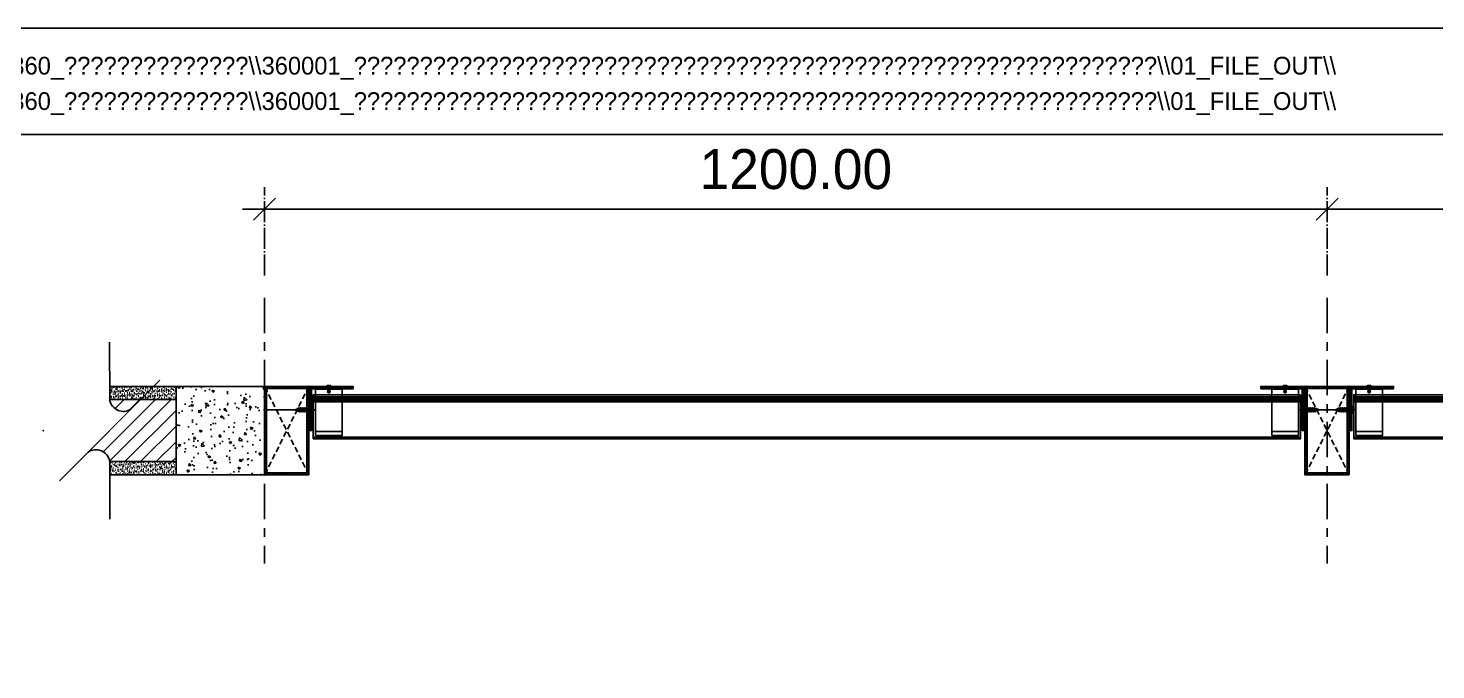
# Model space of a CAD drawing. Header units: millimetres. Extents: x -244126 to 368105, y -173968 to 259060.
# Drawn here: x 425 to 2015, y 60126 to 60851 of the extents above; entities that cross this region are included whole.
import ezdxf
from ezdxf.enums import TextEntityAlignment as Align

# ---------------------------------------------------------------- set-up
doc = ezdxf.new("R2010")
doc.units = ezdxf.units.MM
doc.header["$MEASUREMENT"] = 0
for name, pattern in [('ACAD_ISO04W100', [30, 24, -3, 0, -3]), ('CENTER', [2, 1.25, -0.25, 0.25, -0.25]), ('HIDDEN', [9.525, 6.35, -3.175]), ('TA_GL_040.00000', [110, 40, -10, 10, -10, 40]), ('TA_HL_003.00000', [19.5, 10.65, -8.85])]:
    doc.linetypes.add(name, pattern=pattern)
for name, color, linetype in [('000 - D I M', 6, 'Continuous'), ('000 - GRID', 8, 'CENTER'), ('000 - H A T C H', 8, 'Continuous'), ('000 - H I D D E N', 7, 'Continuous'), ('000 - SYMBOL CON', 1, 'Continuous'), ('000 - T E X T', 4, 'Continuous'), ('000 - TITLEBLOCK', 4, 'Continuous'), ('000 - WIPEOUT', 250, 'Continuous'), ('001 - ASCESSORIES', 1, 'Continuous'), ('002 - STRUCTURAL STEEL', 4, 'Continuous'), ('004 - CONCRETE', 5, 'Continuous'), ('A04_TUBE SERIES', 7, 'Continuous')]:
    doc.layers.add(name, color=color, linetype=linetype)
doc.styles.add('Cetury Gothic', font='GOTHIC.TTF')
doc.styles.add('CORDIA', font='cordia.shx')
doc.styles.add('TA', font='Cordia New.ttf', dxfattribs={"height": 4.5})
doc.dimstyles.new('DIM E-E', dxfattribs={"dimscale": 2, "dimtxt": 0.18, "dimasz": 0.1, "dimexe": 0.1, "dimexo": 0.1, "dimgap": 0.09, "dimtad": 1, "dimtoh": 1, "dimzin": 0, "dimdsep": 46, "dimtxsty": 'CORDIA', "dimblk": 'OBLIQUE', "dimcen": 0.1, "dimdle": 0.1, "dimclrd": 40, "dimclre": 140, "dimclrt": 3, "dimadec": 0, "dimazin": 0, "dimtfac": 1, "dimtix": 1, "dimtmove": 2, "dimatfit": 3, "dimfxl": 1, "dimtolj": 1, "dimtzin": 0, "dimarcsym": 0})
pattern_1 = [(217.5, (50, 50), (0.125987, -3.853648), [0, -3.04, 0, -3.4, 0, -3.25]), (187.5, (50, 50), (-3.53955, -5.64429), [0, -1.64, 0, -2.74, 0, -1.05]), (147.5, (52.46, 50), (-6.228284, -0.01132), [0, -1, 0, -3.6, 0, -4.7]), (137.5, (52.46, 50), (-6.01225, -1.75535), [0, -0.5, 0, -2.36, 0, -2.7])]

# ---------------------------------------------------------------- blocks, each defined once
blk = doc.blocks.new('A$Cfd196da9')
at = {"color": 0, "linetype": 'ByBlock', "const_width": 0.1}
blk.add_lwpolyline([(-143.5, -98), (96.5, -98), (96.5, 99), (-143.5, 99)], close=True, dxfattribs=at)
blk = doc.blocks.new('*U3058')
at = {"layer": '000 - TITLEBLOCK', "color": 250}
blk.add_lwpolyline([(0, 0), (5940, 0), (5940, 4200), (0, 4200)], close=True, dxfattribs=at)
at = {"layer": '000 - T E X T', "color": 3, "xscale": 20, "yscale": 20, "zscale": 20}
blk.add_blockref('A$Cfd196da9', (2970, 2100), dxfattribs=at)
at = {"color": 4, "style": 'TA'}
blk.add_attdef('PAPER_SIZE', text='', height=25, dxfattribs=at).set_placement((5686, 99.7), align=Align.MIDDLE_RIGHT)
blk.add_attdef('SCALE_SIZE', text='', height=25, dxfattribs=at).set_placement((5735.1, 100.3), align=Align.MIDDLE_LEFT)
at = {"layer": '000 - T E X T', "color": 250, "style": 'TA'}
for tag, height, p in [('SUPERLINK', 20, (172.6, 4157.7)), ('NAMEFILE', 20, (172.6, 4117.6)), ('SC', 400, (33.6, 3752.1))]:
    blk.add_attdef(tag, text='', height=height, dxfattribs=at).set_placement(p, align=Align.MIDDLE_LEFT)
at = {"layer": '000 - T E X T', "color": 4, "style": 'TA'}
for tag, height, p in [('PRELIM_NAME_JOB_1', 20, (5246.7, 3301.9)), ('PRELIM_NAME_JOB_2', 20, (5246.7, 3258.3)), ('PRELIM_NAME_PROJECT_1', 30, (4948.1, 3093.1)), ('PRELIM_NAME_PROJECT_2', 30, (4948.1, 3019.1)), ('PRELIM_NAME_PROJECT_3', 30, (4948.1, 2945.1)), ('PRELIM_NAME_TITLE_3', 24, (4955.1, 739.9)), ('DRAWING_NO1', 24, (4946.1, 329.2)), ('DRAWING_NO2', 24, (4946.1, 249.1)), ('PRELIM_NAME_TITLE_1', 1.2, (247.8, 43.7)), ('PRELIM_NAME_TITLE_2', 1.2, (247.8, 40.3))]:
    blk.add_attdef(tag, text='', height=height, dxfattribs=at).set_placement(p, align=Align.MIDDLE_LEFT)
at = {"layer": '000 - T E X T', "color": 4, "style": 'Cetury Gothic'}
for tag, p in [('SHEET_NO.', (5615.8, 340)), ('TOTAL_SHEET_NO.', (5609.7, 176.4))]:
    blk.add_attdef(tag, text='', height=36, dxfattribs=at).set_placement(p, align=Align.CENTER)
at = {"layer": '000 - T E X T', "color": 4, "style": 'TA'}
blk.add_attdef('NAME_REMARK', (552.9, 173), '', height=40, dxfattribs=at)
blk = doc.blocks.new('000 - CONCRETE_COLUMN_100x100mm.-CUT_VIEW')
at = {"layer": '000 - H A T C H'}
h = blk.add_hatch(dxfattribs=at)
h.set_pattern_fill('AR-CONC', color=256, scale=4)
h.set_pattern_definition([(50, (-55619.507, -25057.84), (28.690407, -2.510085), [3, -33]), (355, (-55619.507, -25057.84), (-5.550053, 30.087685), [2.4, -26.4]), (100.451444, (-55617.116, -25058.05), (23.140354, 27.5776), [2.549608, -28.045684]), (46.1842, (-55619.507, -25049.84), (42.689653, -6.620771), [4.5, -49.5]), (96.635635, (-55615.95, -25050.39), (37.386478, 38.964744), [3.824414, -42.06855]), (351.18416, (-55619.507, -25049.84), (37.386478, 38.964744), [3.6, -39.6]), (21, (-55615.507, -25051.84), (23.876282, -16.104756), [3, -33]), (326, (-55615.507, -25051.84), (9.732613, 29.006002), [2.4, -26.4]), (71.451445, (-55613.517, -25053.182), (33.608895, 12.901246), [2.549608, -28.045684]), (37.5, (-55619.507, -25057.84), (0.4863942, 13.3157542), [0, -26.08, 0, -26.8, 0, -26.5]), (7.5, (-55619.507, -25057.84), (10.5227815, 15.7764685), [0, -15.28, 0, -25.48, 0, -10.1]), (327.5, (-55628.427, -25057.84), (21.3528974, -0.9021949), [0, -10, 0, -31.2, 0, -41.4]), (317.5, (-55632.427, -25057.84), (23.327447, 4.0041993), [0, -13, 0, -20.72, 0, -29.4])])
h.paths.add_polyline_path([(-50, -50), (50, -50), (50, 50), (-50, 50)])
at = {"layer": '004 - CONCRETE'}
blk.add_lwpolyline([(-50, -50), (50, -50), (50, 50), (-50, 50)], close=True, dxfattribs=at)
blk = doc.blocks.new('*U3741')
at = {"layer": '000 - H A T C H'}
h = blk.add_hatch(dxfattribs=at)
h.set_pattern_fill('AR-SAND', color=8, scale=2, angle=180)
h.set_pattern_definition(pattern_1)
h.paths.add_polyline_path([(-100, 85), (-200, 85), (-200, 100), (-100, 100)])
h = blk.add_hatch(dxfattribs=at)
h.set_pattern_fill('ANSI31', color=8, scale=100)
h.set_pattern_definition([(45, (-200, 2e-14), (-8.8388, 8.8388), [])])
h.paths.add_polyline_path([(-200, 85), (-100, 85), (-100, 15), (-200, 15)])
h = blk.add_hatch(dxfattribs=at)
h.set_pattern_fill('AR-SAND', color=8, scale=2, angle=180)
h.set_pattern_definition(pattern_1)
h.paths.add_polyline_path([(-200, 0), (-100, 0), (-100, 15), (-200, 15)])
at = {"color": 3}
for points in [[(-100, 85), (-200, 85), (-200, 100), (-100, 100)], [(-200, 0), (-100, 0), (-100, 15), (-200, 15)]]:
    blk.add_lwpolyline(points, close=True, dxfattribs=at)
at = {"color": 2}
blk.add_lwpolyline([(-200, 85), (-100, 85), (-100, 15), (-200, 15)], close=True, dxfattribs=at)
at = {"color": 3, "xscale": -1}
blk.add_blockref('000 - CONCRETE_COLUMN_100x100mm.-CUT_VIEW', (-50, 50), dxfattribs=at)
blk = doc.blocks.new('*U3744')
at = {"color": 250}
blk.add_wipeout([(50, 0), (50, 100), (0, 100), (0, 0)], dxfattribs=at).dxf.layer = '000 - WIPEOUT'
at = {"layer": '000 - H A T C H'}
h = blk.add_hatch(dxfattribs=at)
h.set_pattern_fill('ANSI32', color=256, scale=0.25)
h.set_pattern_definition([(45, (37.5, 87.5), (-1.6838, 1.6838), []), (45, (38.6225, 87.5), (-1.6838, 1.6838), [])])
edge = h.paths.add_edge_path()
edge.add_line((50, 3), (50, 97))
edge.add_arc((47, 97), 3, 0, 90)
edge.add_line((47, 100), (3, 100))
edge.add_arc((3, 97), 3, 90, 180)
edge.add_line((0, 97), (0, 3))
edge.add_arc((3, 3), 3, 180, 270)
edge.add_line((3, 0), (47, 0))
edge.add_arc((47, 3), 3, 270, 360)
edge = h.paths.add_edge_path(flags=16)
edge.add_line((47.7, 4.3), (47.7, 95.7))
edge.add_arc((45.7, 95.7), 2, 0, 90)
edge.add_line((45.7, 97.7), (4.3, 97.7))
edge.add_arc((4.3, 95.7), 2, 90, 180)
edge.add_line((2.3, 95.7), (2.3, 4.3))
edge.add_arc((4.3, 4.3), 2, 180, 270)
edge.add_line((4.3, 2.3), (45.7, 2.3))
edge.add_arc((45.7, 4.3), 2, 270, 360)
at = {"layer": '000 - H I D D E N', "color": 8, "linetype": 'HIDDEN'}
for p, q in [((50, 0), (0, 100)), ((50, 100), (0, 0))]:
    blk.add_line(p, q, dxfattribs=at)
at = {"layer": '002 - STRUCTURAL STEEL', "color": 0}
for points in [[(50, 3), (50, 97, 0.414214), (47, 100), (3, 100, 0.414214), (0, 97), (0, 3, 0.414214), (3, 0), (47, 0, 0.414214)], [(47.7, 4.3), (47.7, 95.7, 0.414214), (45.7, 97.7), (4.3, 97.7, 0.414214), (2.3, 95.7), (2.3, 4.3, 0.414214), (4.3, 2.3), (45.7, 2.3, 0.414214)]]:
    blk.add_lwpolyline(points, format="xyb", close=True, dxfattribs=at)
at = {"layer": 'Defpoints', "color": 250}
blk.add_lwpolyline([(50, 0), (50, 100), (0, 100), (0, 0)], close=True, dxfattribs=at)
blk = doc.blocks.new('*U3753')
at = {"color": 3}
blk.add_wipeout([(1.375, 3.006), (1.184, 2.931), (1.025, 2.8), (0.917, 2.625), (0.871, 2.424), (0.89, 2.219), (0.974, 2.031), (-0.969, 3.974), (-0.885, 3.787), (-0.866, 3.583), (-0.913, 3.384), (-1.021, 3.21), (-1.179, 3.079), (-1.37, 3.006), (-3.997, 3.004), (-3.997, -0.396), (4, -0.394), (4, 3.006)], dxfattribs=at).dxf.layer = '000 - WIPEOUT'
at = {"color": 250}
blk.add_lwpolyline([(4, 3.006), (4, 3.006)], dxfattribs=at)
at = {"color": 3}
blk.add_point((0.003, 0.003), dxfattribs=at)
at = {"layer": '000 - SYMBOL CON', "color": 0, "extrusion": (0, 0, -1)}
blk.add_line((2.269, 0.737), (-2.269, 5.275), dxfattribs=at)
at = {"layer": '000 - SYMBOL CON', "color": 0}
for p, q in [((-1.37, 3.006), (-3.997, 3.004)), ((1.375, 3.006), (4, 3.006))]:
    blk.add_line(p, q, dxfattribs=at)
at = {"layer": '000 - SYMBOL CON', "color": 0, "extrusion": (0, 0, -1)}
for centre, radius, start, end in [((1.499, 3.626), 0.634, 146.72715, 258.27285), ((-1.507, 2.382), 0.638, 326.67996, 78.07944)]:
    blk.add_arc(centre, radius, start, end, dxfattribs=at)
blk = doc.blocks.new('*U3754')
at = {"color": 3}
blk.add_point((0, -100), dxfattribs=at)
at = {"layer": '000 - GRID', "color": 0, "linetype": 'ByBlock'}
blk.add_line((0, 100), (0, -200), dxfattribs=at)
at = {"layer": '000 - GRID', "color": 0}
blk.add_point((0, 0), dxfattribs=at)
at = {"style": 'TA', "flags": 1}
blk.add_attdef('LOCATION', (6, 6), '', height=4.5, dxfattribs=at)
blk = doc.blocks.new('_Oblique')
at = {"color": 0, "linetype": 'ByBlock', "lineweight": -2}
blk.add_line((-0.5, -0.5), (0.5, 0.5), dxfattribs=at)
blk = doc.blocks.new('*D3799')
at = {"layer": '000 - D I M', "color": 140, "linetype": 'ACAD_ISO04W100', "lineweight": -2, "transparency": 16777216}
for p, q in [((692.4, 60571.1), (692.4, 60671.1)), ((1892.4, 60571.1), (1892.4, 60671.1))]:
    blk.add_line(p, q, dxfattribs=at)
at = {"layer": '000 - D I M', "color": 40, "lineweight": -2, "transparency": 16777216}
blk.add_line((667.4, 60646.1), (1917.4, 60646.1), dxfattribs=at)
at = {"layer": 'Defpoints', "color": 0, "transparency": 16777216}
for p in [(1892.4, 60646.1), (692.4, 60546.1), (1892.4, 60546.1)]:
    blk.add_point(p, dxfattribs=at)
at = {"layer": '000 - D I M', "color": 40, "lineweight": -2, "transparency": 16777216, "xscale": 25, "yscale": 25, "zscale": 25, "rotation": 180}
blk.add_blockref('_Oblique', (692.4, 60646.1), dxfattribs=at)
at = {"layer": '000 - D I M', "color": 40, "lineweight": -2, "transparency": 16777216, "xscale": 25, "yscale": 25, "zscale": 25}
blk.add_blockref('_Oblique', (1892.4, 60646.1), dxfattribs=at)
at = {"layer": '000 - D I M', "color": 3, "transparency": 16777216, "insert": (1292.4, 60691.1), "char_height": 45, "attachment_point": 5, "style": 'CORDIA'}
blk.add_mtext('\\A1;1200.00', dxfattribs=at)
blk = doc.blocks.new('*D3800')
at = {"layer": '000 - D I M', "color": 140, "linetype": 'ACAD_ISO04W100', "lineweight": -2, "transparency": 16777216}
for p, q in [((1892.4, 60571.1), (1892.4, 60671.1)), ((3092.4, 60571.1), (3092.4, 60671.1))]:
    blk.add_line(p, q, dxfattribs=at)
at = {"layer": '000 - D I M', "color": 40, "lineweight": -2, "transparency": 16777216}
blk.add_line((1867.4, 60646.1), (3117.4, 60646.1), dxfattribs=at)
at = {"layer": 'Defpoints', "color": 0, "transparency": 16777216}
for p in [(3092.4, 60646.1), (1892.4, 60546.1), (3092.4, 60546.1)]:
    blk.add_point(p, dxfattribs=at)
at = {"layer": '000 - D I M', "color": 40, "lineweight": -2, "transparency": 16777216, "xscale": 25, "yscale": 25, "zscale": 25, "rotation": 180}
blk.add_blockref('_Oblique', (1892.4, 60646.1), dxfattribs=at)
at = {"layer": '000 - D I M', "color": 40, "lineweight": -2, "transparency": 16777216, "xscale": 25, "yscale": 25, "zscale": 25}
blk.add_blockref('_Oblique', (3092.4, 60646.1), dxfattribs=at)
at = {"layer": '000 - D I M', "color": 3, "transparency": 16777216, "insert": (2492.4, 60691.1), "char_height": 45, "attachment_point": 5, "style": 'CORDIA'}
blk.add_mtext('\\A1;1200.00', dxfattribs=at)
blk = doc.blocks.new('000 - ASSCESSORIES_FAMELINE_AL.FLEX_BK_FOR_70Z_[70Z-BK]_TOP_VIEW')
at = {"color": 3}
blk.add_point((0, 0), dxfattribs=at)
at = {"layer": '001 - ASCESSORIES', "color": 8}
for p, q in [((-45.1, -15), (-45.1, 15)), ((-6.2, -15), (-6.2, 15))]:
    blk.add_line(p, q, dxfattribs=at)
at = {"layer": '001 - ASCESSORIES', "color": 0, "linetype": 'ByBlock'}
blk.add_lwpolyline([(-49.9, 15), (2.7, 15), (2.7, -15), (-49.9, -15)], close=True, dxfattribs=at)
blk = doc.blocks.new('*U3770')
at = {"color": 8}
for p, q in [((1190.4, -230), (1190.4, -1345)), ((1190.4, -230), (1190.4, -1345)), ((1190.5, -230), (1190.5, -1345)), ((1190.7, -230), (1190.7, -1345)), ((1190.8, -230), (1190.8, -1345)), ((1191.1, -230), (1191.1, -1345)), ((1191.3, -230), (1191.3, -1345)), ((1191.6, -230), (1191.6, -1345)), ((1192.2, -230), (1192.2, -1345)), ((1232.1, -230), (1232.1, -1345)), ((1232.2, -230), (1232.2, -1345)), ((1232.3, -230), (1232.3, -1345)), ((1232.4, -230), (1232.4, -1345)), ((1232.6, -230), (1232.6, -1345)), ((1232.9, -230), (1232.9, -1345)), ((1233.1, -230), (1233.1, -1345)), ((1233.4, -230), (1233.4, -1345)), ((1234.1, -230), (1234.1, -1345)), ((1235.3, -230), (1235.3, -1345)), ((1236.5, -230), (1236.5, -1345)), ((1236.8, -230), (1236.8, -1345)), ((1237.2, -230), (1237.2, -1345)), ((1237.5, -230), (1237.5, -1345)), ((1237.8, -230), (1237.8, -1345))]:
    blk.add_line(p, q, dxfattribs=at)
at = {"color": 3}
blk.add_lwpolyline([(1240.1, -1345), (1190.4, -1345), (1190.4, -230), (1240.1, -230)], close=True, dxfattribs=at)
at = {"layer": '001 - ASCESSORIES', "color": 1, "linetype": 'ByBlock'}
for p in [(1243.9, -247.5), (1243.9, -1327.5)]:
    blk.add_blockref('000 - ASSCESSORIES_FAMELINE_AL.FLEX_BK_FOR_70Z_[70Z-BK]_TOP_VIEW', p, dxfattribs=at)
blk = doc.blocks.new('*U3771')
at = {"layer": '000 - H A T C H'}
h = blk.add_hatch(dxfattribs=at)
h.set_pattern_fill('ANSI32', color=256, scale=0.1)
h.set_pattern_definition([(45, (0, 0), (-0.673519, 0.673519), []), (45, (0.449, 0), (-0.673519, 0.673519), [])])
edge = h.paths.add_edge_path()
edge.add_line((0, 1.5), (0, 50))
edge.add_line((0, 50), (-3, 50))
edge.add_line((-3, 50), (-3, 3))
edge.add_line((-3, 3), (-50, 3))
edge.add_line((-50, 3), (-50, 0))
edge.add_line((-50, 0), (-1.5, 0))
edge.add_arc((-1.5, 1.5), 1.5, 270, 360)
blk.add_point((0, 0))
at = {"layer": '001 - ASCESSORIES', "color": 0, "linetype": 'ByBlock'}
for points in [[(-3, 50), (-3, 3), (-50, 3), (-50, 0), (-1.5, 0)], [(0, 1.5), (0, 50), (-3, 50)]]:
    blk.add_lwpolyline(points, dxfattribs=at)
blk.add_lwpolyline([(-1.5, 0, 0.414214), (0, 1.5)], format="xyb", dxfattribs=at)
blk = doc.blocks.new('*U3772')
at = {"layer": '000 - H A T C H'}
h = blk.add_hatch(dxfattribs=at)
h.set_pattern_fill('DOTS', color=8, scale=5, angle=90)
edge = h.paths.add_edge_path()
edge.add_arc((6.3, 0), 1.25, -53.1301, 53.1301, ccw=False)
edge.add_arc((6.3, -0.7), 0.812, 202.6199, 337.3801, ccw=False)
edge.add_line((5.5, -1), (0, -1))
edge.add_line((0, -1), (0, -3))
edge.add_line((0, -3), (-1, -1.5))
edge.add_line((-1, -1.5), (-1, 1.5))
edge.add_line((-1, 1.5), (0, 3))
edge.add_line((0, 3), (0, 1))
edge.add_line((0, 1), (5.5, 1))
edge.add_arc((6.3, 0.7), 0.812, 22.6199, 157.3801, ccw=False)
at = {"layer": '001 - ASCESSORIES', "color": 0}
for p, q in [((5.5, 1), (0, 1)), ((5.5, -1), (0, -1))]:
    blk.add_line(p, q, dxfattribs=at)
for points in [[(-1, -1.5), (-1, 1.5), (0, 3), (0, -3)], [(0, 3), (0, 1), (5.5, 1), (5.5, -1), (0, -1), (0, -3), (-1, -1.5), (-1, 1.5)]]:
    blk.add_lwpolyline(points, close=True, dxfattribs=at)
blk.add_lwpolyline([(7, 1, -0.5), (7, -1, -0.666667), (5.5, -1), (0, -1), (0, -3), (-1, -1.5), (-1, 1.5), (0, 3), (0, 1), (5.5, 1, -0.666667)], format="xyb", close=True, dxfattribs=at)
blk.add_lwpolyline([(7, -1), (7, 1, -0.5), (7, -1, -0.666667), (5.5, -1), (5.5, 1, -0.666667), (7, 1)], format="xyb", dxfattribs=at)
blk = doc.blocks.new('000 - DYNAMIC_VIEW_ASSCESSORIES_PHILLIPS_HEAD_SELF_DRILLING_SCREW_No.8x19mm._SIDE_VIEW')
at = {"layer": '000 - H A T C H'}
h = blk.add_hatch(color=250, dxfattribs=at)
h.dxf.hatch_style = 1
edge = h.paths.add_edge_path()
edge.add_line((7.2, 2), (6, 2))
edge.add_arc((5, 1.6), 1.05, 384.1341, 422.4587)
edge.add_arc((4.8, 2.5), 0.657, 308.6596, 358.8819, ccw=False)
edge.add_line((5.2, 2), (4, 2))
edge.add_arc((3, 1.6), 1.05, 384.1341, 422.4587)
edge.add_arc((2.8, 2.5), 0.657, 308.6596, 358.8819, ccw=False)
edge.add_line((3.2, 2), (2, 2))
edge.add_arc((1, 1.6), 1.05, 384.1341, 422.4587)
edge.add_arc((0.8, 2.5), 0.657, 315.6091, 358.8819, ccw=False)
edge.add_line((1.3, 2.1), (0, 2.5))
edge.add_line((0, 2.5), (0, 4.5))
edge.add_line((0, 4.5), (-0.5, 4.5))
edge.add_arc((7.3, 0), 9.04, 150.1372, 176.0119)
edge.add_line((-1.7, 0.6), (-1, 0.6))
edge.add_line((-1, 0.6), (-1, -0.6))
edge.add_line((-1, -0.6), (-1.7, -0.6))
edge.add_arc((7.3, 0), 9.04, 183.5796, 209.8628)
edge.add_line((-0.5, -4.5), (0, -4.5))
edge.add_line((0, -4.5), (0, -2.5))
edge.add_line((0, -2.5), (1.8, -2))
edge.add_line((1.8, -2), (2.1, -2))
edge.add_arc((1.7, -2.9), 0.966, 382.4776, 424.1153, ccw=False)
edge.add_arc((2, -1.9), 0.847, 314.556, 352.9855)
edge.add_line((2.9, -2), (4.1, -2))
edge.add_arc((3.7, -2.9), 0.966, 382.4776, 424.1153, ccw=False)
edge.add_arc((4, -1.9), 0.847, 314.556, 352.9855)
edge.add_line((4.9, -2), (6.1, -2))
edge.add_arc((5.7, -2.9), 0.966, 382.4776, 424.1153, ccw=False)
edge.add_arc((6, -1.9), 0.847, 314.556, 352.9855)
edge.add_line((6.9, -2), (8.1, -2))
edge.add_arc((7.7, -2.9), 0.966, 382.4776, 424.1153, ccw=False)
edge.add_arc((8, -1.9), 0.847, 314.556, 352.9855)
edge.add_line((8.9, -2), (10.1, -2))
edge.add_arc((9.7, -2.9), 0.966, 382.4776, 424.1153, ccw=False)
edge.add_arc((10, -1.9), 0.847, 314.556, 352.9855)
edge.add_line((10.9, -2), (12.1, -2))
edge.add_arc((11.7, -2.9), 0.966, 382.4776, 424.1153, ccw=False)
edge.add_arc((12, -1.9), 0.847, 314.556, 352.9855)
edge.add_line((12.9, -2), (13.6, -2))
edge.add_line((13.6, -2), (14.1, -1.8))
edge.add_arc((13.7, -2.7), 0.966, 382.4776, 424.1153, ccw=False)
edge.add_arc((14, -1.7), 0.847, 314.556, 352.9855)
edge.add_line((14.8, -1.8), (14.8, -1.6))
edge.add_line((14.8, -1.6), (15.9, -1.1))
edge.add_arc((15.5, -2), 0.966, 382.4776, 424.1153, ccw=False)
edge.add_arc((15.8, -1), 0.847, 314.556, 352.9855)
edge.add_line((16.7, -1.1), (16.6, -0.9))
edge.add_line((16.6, -0.9), (19, 0))
edge.add_line((19, 0), (16.2, 1.1))
edge.add_line((16.2, 1.1), (16.1, 1.3))
edge.add_arc((15.2, 0.9), 1.05, 384.1341, 422.4587)
edge.add_arc((15, 1.9), 0.657, 308.6596, 358.8819, ccw=False)
edge.add_line((15.4, 1.3), (14, 1.9))
edge.add_line((14, 1.9), (14, 2))
edge.add_arc((13, 1.6), 1.05, 384.1341, 422.4587)
edge.add_arc((12.8, 2.5), 0.657, 308.6596, 358.8819, ccw=False)
edge.add_line((13.2, 2), (12, 2))
edge.add_arc((11, 1.6), 1.05, 384.1341, 422.4587)
edge.add_arc((10.8, 2.5), 0.657, 308.6596, 358.8819, ccw=False)
edge.add_line((11.2, 2), (10, 2))
edge.add_arc((9, 1.6), 1.05, 384.1341, 422.4587)
edge.add_arc((8.8, 2.5), 0.657, 308.6596, 358.8819, ccw=False)
edge.add_line((9.2, 2), (8, 2))
edge.add_arc((7, 1.6), 1.05, 384.1341, 422.4587)
edge.add_arc((6.8, 2.5), 0.657, 308.6596, 358.8819, ccw=False)
at = {"layer": '001 - ASCESSORIES', "color": 0, "linetype": 'ByBlock'}
for p, q in [((-1, 0.6), (-1.7, 0.6)), ((-1, -0.6), (-1, 0.6)), ((0, 4.5), (-0.5, 4.5)), ((-0.5, 4.5), (-0.5, -4.5)), ((0, 4.5), (0, -4.5)), ((1.3, 2.1), (0, 2.5)), ((2.6, -2.5), (1.5, 2.5)), ((3.2, 2), (2, 2)), ((4.6, -2.5), (3.5, 2.5)), ((5.2, 2), (4, 2)), ((6.6, -2.5), (5.5, 2.5)), ((7.2, 2), (6, 2)), ((8.6, -2.5), (7.5, 2.5)), ((9.2, 2), (8, 2)), ((10.6, -2.5), (9.5, 2.5)), ((11.2, 2), (10, 2)), ((12.6, -2.5), (11.5, 2.5)), ((13.2, 2), (12, 2)), ((14.6, -2.3), (13.5, 2.5)), ((14, 1.9), (15.4, 1.3)), ((16.4, -1.6), (15.6, 1.8)), ((16.2, 1.1), (19, 0)), ((-1.7, -0.6), (-1, -0.6)), ((0, 0), (-0.5, 0)), ((0, -4.5), (-0.5, -4.5)), ((0, -2.5), (1.8, -2)), ((2.1, -2), (1.8, -2)), ((4.1, -2), (2.9, -2)), ((6.1, -2), (4.9, -2)), ((8.1, -2), (6.9, -2)), ((10.1, -2), (8.9, -2)), ((12.1, -2), (10.9, -2)), ((13.6, -2), (12.9, -2)), ((13.6, -2), (14.1, -1.8)), ((14.8, -1.6), (15.9, -1.1)), ((16.6, -0.9), (19, 0))]:
    blk.add_line(p, q, dxfattribs=at)
for points in [[(2.1, -2), (1.2, 2, 0.222712), (1.5, 2.5, -0.168799), (2, 2), (2.9, -2, -0.16927), (2.6, -2.5, 0.183704)], [(4.1, -2), (3.2, 2, 0.222712), (3.5, 2.5, -0.168799), (4, 2), (4.9, -2, -0.16927), (4.6, -2.5, 0.183704)], [(6.1, -2), (5.2, 2, 0.222712), (5.5, 2.5, -0.168799), (6, 2), (6.9, -2, -0.16927), (6.6, -2.5, 0.183704)], [(8.1, -2), (7.2, 2, 0.222712), (7.5, 2.5, -0.168799), (8, 2), (8.9, -2, -0.16927), (8.6, -2.5, 0.183704)], [(10.1, -2), (9.2, 2, 0.222712), (9.5, 2.5, -0.168799), (10, 2), (10.9, -2, -0.16927), (10.6, -2.5, 0.183704)], [(12.1, -2), (11.2, 2, 0.222712), (11.5, 2.5, -0.168799), (12, 2), (12.9, -2, -0.16927), (12.6, -2.5, 0.183704)], [(14.1, -1.8), (13.2, 2, 0.222712), (13.5, 2.5, -0.168799), (14, 2), (14.8, -1.8, -0.16927), (14.6, -2.3, 0.183704)], [(15.9, -1.1), (15.4, 1.3, 0.222712), (15.6, 1.8, -0.168799), (16.1, 1.3), (16.7, -1.1, -0.16927), (16.4, -1.6, 0.183704)]]:
    blk.add_lwpolyline(points, format="xyb", close=True, dxfattribs=at)
for start, end in [(150.1372, 176.0119), (183.5796, 209.8628)]:
    blk.add_arc((7.3, 0), 9.04, start, end, dxfattribs=at)
at = {"layer": 'Defpoints', "color": 250, "linetype": 'ByBlock', "ltscale": 0.001}
blk.add_line((54.2, 0), (-3.8, 0), dxfattribs=at)
at = {"layer": '001 - ASCESSORIES', "color": 0, "insert": (8.5, 0), "char_height": 1, "width": 59.684, "attachment_point": 2, "rotation": 90, "style": 'Cetury Gothic'}
blk.add_mtext('\\A1;{\\H2.1x;\\C150;\\S3/4;\\H0.47634x; }', dxfattribs=at)
blk = doc.blocks.new('*U4798')
at = {"layer": '001 - ASCESSORIES', "color": 0, "linetype": 'ByBlock'}
blk.add_blockref('000 - DYNAMIC_VIEW_ASSCESSORIES_PHILLIPS_HEAD_SELF_DRILLING_SCREW_No.8x19mm._SIDE_VIEW', (0, 0), dxfattribs=at)

msp = doc.modelspace()

# ---------------------------------------------------------------- block references
at = {"color": 2, "linetype": 'TA_HL_003.00000'}
ref = msp.add_blockref('*U3058', (-380.06902, 56650.53614), dxfattribs=at)
ref.add_attrib('SUPERLINK', 'C:\\\\TA\\\\TA_WORK\\\\FAMELINE_EST_DATA_2020\\\\360_กรมทางอากาศยาน\\\\360001_โครงการตึกตวรจค้นบุคคลและยานพาหนะก่อนเข้าพื้นที่เขตการบินท่าอากาศยานกระบี่\\\\01_FILE_OUT\\\\', dxfattribs={"layer": '000 - T E X T', "color": 250, "height": 20, "style": 'TA'}).set_placement((-207.42267, 60808.18954), align=Align.MIDDLE_LEFT)
ref.add_attrib('NAMEFILE', 'C:\\\\TA\\\\TA_WORK\\\\FAMELINE_EST_DATA_2020\\\\360_กรมทางอากาศยาน\\\\360001_โครงการตึกตวรจค้นบุคคลและยานพาหนะก่อนเข้าพื้นที่เขตการบินท่าอากาศยานกระบี่\\\\01_FILE_OUT\\\\', dxfattribs={"layer": '000 - T E X T', "color": 250, "height": 20, "style": 'TA'}).set_placement((-207.42267, 60768.18512), align=Align.MIDDLE_LEFT)
at = {"color": 3}
msp.add_blockref('*U3741', (692.40343, 60346.1045), dxfattribs=at)
at = {"layer": '001 - ASCESSORIES', "rotation": 270}
for p in [(764.90343, 60446.1045), (1844.90343, 60446.1045), (1939.90343, 60446.1045)]:
    msp.add_blockref('*U3772', p, dxfattribs=at)

# ---------------------------------------------------------------- dimensions: what is measured, and where the dimension line sits
at = {"layer": '000 - D I M', "color": 3}
for base, p1, p2, picture, middle in [((1892.40343, 60646.1045), (692.40343, 60546.1045), (1892.40343, 60546.1045), '*D3799', (1292.40343, 60691.1045)), ((3092.40343, 60646.1045), (1892.40343, 60546.1045), (3092.40343, 60546.1045), '*D3800', (2492.40343, 60691.1045))]:
    dim = msp.add_linear_dim(base=base, p1=p1, p2=p2, dimstyle='DIM E-E', override={"dimscale": 250}, dxfattribs=at)
    dim.commit()
    dim.dimension.update_dxf_attribs({"geometry": picture, "text_midpoint": middle})

# ---------------------------------------------------------------- next in the draw order: block references
at = {"layer": '000 - SYMBOL CON', "color": 2, "xscale": 25, "yscale": 25, "zscale": 25, "rotation": 270}
msp.add_blockref('*U3753', (442.27707, 60396.1764), dxfattribs=at)
at = {"layer": 'A04_TUBE SERIES', "color": 3}
for p in [(692.40343, 60346.1045), (1867.40343, 60346.1045)]:
    msp.add_blockref('*U3744', p, dxfattribs=at)

# ---------------------------------------------------------------- next in the draw order: block references
at = {"color": 2, "rotation": 90}
for p in [(517.42086, 59196.45012), (1692.42086, 59196.45012)]:
    msp.add_blockref('*U3770', p, dxfattribs=at)
at = {"layer": '000 - GRID', "linetype": 'TA_GL_040.00000'}
for p in [(692.40343, 60446.1045), (1892.40343, 60446.1045)]:
    msp.add_blockref('*U3754', p, dxfattribs=at)
at = {"layer": '001 - ASCESSORIES', "color": 3, "xscale": -1, "rotation": 270}
for p in [(742.40343, 60446.1045), (1917.40343, 60446.1045)]:
    msp.add_blockref('*U3771', p, dxfattribs=at)
at = {"layer": '001 - ASCESSORIES', "color": 3, "rotation": 90.00000000000001}
msp.add_blockref('*U3771', (1867.40343, 60446.1045), dxfattribs=at)
at = {"layer": 'A04_TUBE SERIES', "color": 1, "rotation": 180}
for p in [(745.40343, 60419.6045), (1920.40343, 60419.6045)]:
    msp.add_blockref('*U4798', p, dxfattribs=at)
at = {"layer": 'A04_TUBE SERIES', "color": 1}
msp.add_blockref('*U4798', (1864.40343, 60419.6045), dxfattribs=at)

doc.saveas('drawing.dxf')
